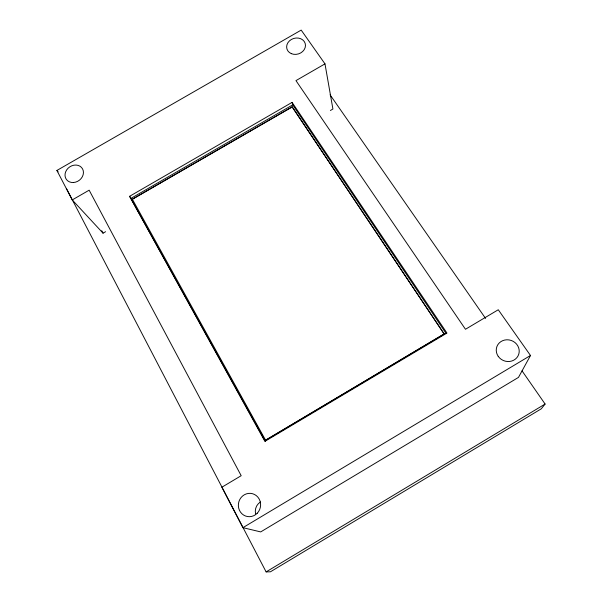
<?xml version="1.0" encoding="UTF-8"?>
<svg xmlns="http://www.w3.org/2000/svg" width="602" height="602" viewBox="0 0 602 602"><rect width="100%" height="100%" fill="white"/><g stroke="black" fill="none" stroke-linecap="round" stroke-linejoin="round"><path stroke-width="0.9" d="M444.178 333.99L292.128 106.832L132.357 199.224L265.587 440.22L444.178 333.99L292.128 106.832M324.982 63.865L295.958 80.615L465.474 329.271L498.268 309.759L530.497 355.496L518.48 377.394L260.704 531.912L242.915 527.661L221.86 487.221L241.184 475.708L89.156 190.179L72.24 199.924L56.897 170.456L301.188 30.1L324.982 63.865L332.914 109.022L330.4 110.482M522.047 370.877L545.103 404.04L541.303 408.796L270.441 571.802L266.114 571.9L66.333 188.336M266.114 571.9L545.103 404.04M242.915 527.661L530.497 355.496M444.193 333.892L265.587 440.22M72.24 199.924L103.04 233.177L105.606 231.695M129.611 196.297L292.083 102.378L446.947 333.064L264.91 441.349L129.611 196.297L265.347 441.296M131.131 198.284L292.73 104.846L292.083 102.378M292.173 106.99L132.357 199.224M56.897 170.456L58.138 171.841M330.069 94.807L485.581 318.435M292.73 104.846L446.225 333.689M101.73 230.694L103.04 233.177M255.594 513.837A10.588 10.076 -81.3 0 1 260.485 501.985M257.212 513.25A11.709 11.107 -77.7 0 0 252.577 493.723A11.709 11.107 -77.7 0 0 238.678 508.065A11.709 11.107 -77.7 0 0 257.212 513.25M498.245 356.369A11.588 10.783 20.5 0 0 518.089 355.835A11.588 10.783 20.5 0 0 506.869 339.784A11.588 10.783 20.5 0 0 498.245 356.369M291.33 53.646A9.534 8.082 -16.7 0 0 305.477 45.451A9.534 8.082 -16.7 0 0 291.345 39.484A9.534 8.082 -16.7 0 0 291.33 53.646M73.429 182.519A9.677 8.24 -35.3 0 0 82.587 168.944A9.677 8.24 -35.3 0 0 66.679 169.907A9.677 8.24 -35.3 0 0 73.429 182.519"/></g></svg>
